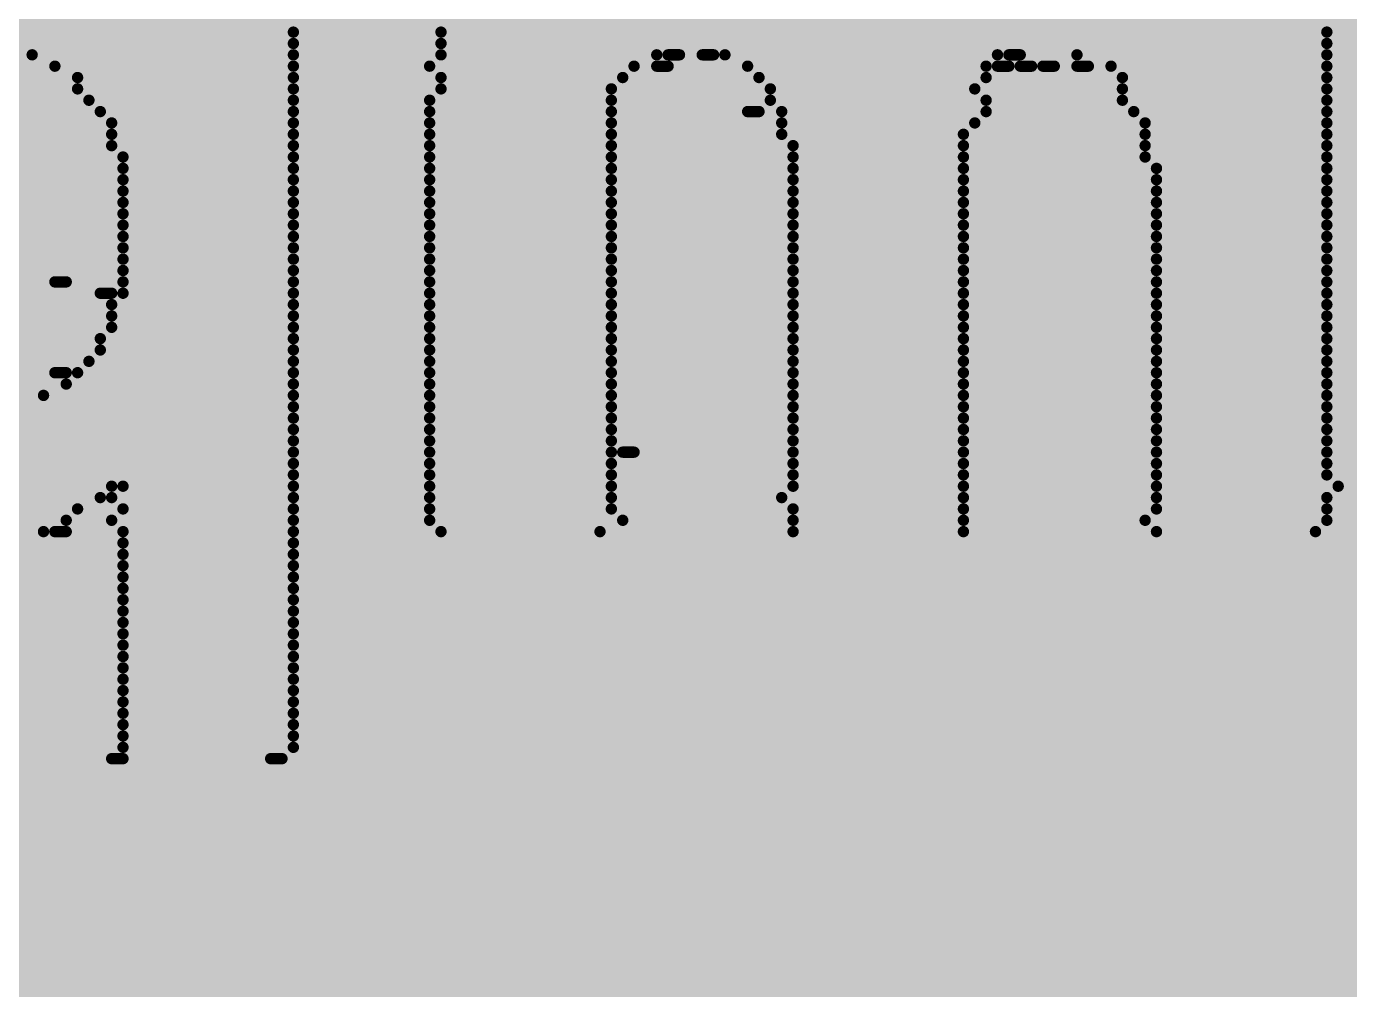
# Model space of a CAD drawing. Header units: inches. Extents: x 0 to 446, y -21 to 70.
# Drawn here: x 17.394 to 20.353, y 48.425 to 50.58 of the extents above; entities that cross this region are included whole.
import ezdxf

# ---------------------------------------------------------------- set-up
doc = ezdxf.new("R2010")
doc.units = ezdxf.units.IN
doc.layers.add('Bottom Overlay', color=54, linetype='Continuous')
doc.layers.add('Top Layer', color=1, linetype='Continuous')

msp = doc.modelspace()

# ---------------------------------------------------------------- hatches: boundary and pattern name
at = {"layer": 'Top Layer'}
msp.add_hatch(color=1, dxfattribs=at).paths.add_polyline_path([(11.8999, 10.6627), (20.7353, 10.6627), (20.7353, 56.4031), (11.8999, 56.4031)])

# ---------------------------------------------------------------- linework, layer by layer
at = {"layer": 'Bottom Overlay', "const_width": 0.0254}
for points in [[(16.7716, 50.5675), (17.9908, 50.5675)], [(18.321, 50.5675), (20.3022, 50.5675)], [(16.7462, 50.5421), (17.9908, 50.5421)], [(18.321, 50.5421), (20.3022, 50.5421)], [(17.4066, 50.5167), (17.9908, 50.5167)], [(18.321, 50.5167), (18.8036, 50.5167)], [(18.829, 50.5167), (18.8544, 50.5167)], [(18.9052, 50.5167), (18.9306, 50.5167)], [(18.956, 50.5167), (19.5656, 50.5167)], [(19.591, 50.5167), (19.6164, 50.5167)], [(19.7434, 50.5167), (20.3022, 50.5167)], [(17.4574, 50.4913), (17.9908, 50.4913)], [(18.2956, 50.4913), (18.7528, 50.4913)], [(18.8036, 50.4913), (18.829, 50.4913)], [(19.0068, 50.4913), (19.5402, 50.4913)], [(19.5656, 50.4913), (19.591, 50.4913)], [(19.6164, 50.4913), (19.6418, 50.4913)], [(19.6672, 50.4913), (19.6926, 50.4913)], [(19.7434, 50.4913), (19.7688, 50.4913)], [(19.8196, 50.4913), (20.3022, 50.4913)], [(17.5082, 50.4659), (17.9908, 50.4659)], [(17.5082, 50.4405), (17.9908, 50.4405)], [(18.321, 50.4659), (18.7274, 50.4659)], [(18.321, 50.4405), (18.702, 50.4405)], [(19.0322, 50.4659), (19.5402, 50.4659)], [(19.0576, 50.4405), (19.5148, 50.4405)], [(19.845, 50.4659), (20.3022, 50.4659)], [(19.845, 50.4405), (20.3022, 50.4405)], [(17.5336, 50.4151), (17.9908, 50.4151)], [(18.2956, 50.4151), (18.702, 50.4151)], [(19.0576, 50.4151), (19.5402, 50.4151)], [(19.845, 50.4151), (20.3022, 50.4151)], [(17.559, 50.3897), (17.9908, 50.3897)], [(18.2956, 50.3897), (18.702, 50.3897)], [(19.0068, 50.3897), (19.0322, 50.3897)], [(19.083, 50.3897), (19.5402, 50.3897)], [(19.8704, 50.3897), (20.3022, 50.3897)], [(17.5844, 50.3643), (17.9908, 50.3643)], [(18.2956, 50.3643), (18.702, 50.3643)], [(19.083, 50.3643), (19.5148, 50.3643)], [(19.8958, 50.3643), (20.3022, 50.3643)], [(17.5844, 50.3389), (17.9908, 50.3389)], [(18.2956, 50.3389), (18.702, 50.3389)], [(19.083, 50.3389), (19.4894, 50.3389)], [(19.8958, 50.3389), (20.3022, 50.3389)], [(17.5844, 50.3135), (17.9908, 50.3135)], [(18.2956, 50.3135), (18.702, 50.3135)], [(19.1084, 50.3135), (19.4894, 50.3135)], [(19.8958, 50.3135), (20.3022, 50.3135)], [(17.6098, 50.2881), (17.9908, 50.2881)], [(17.6098, 50.2627), (17.9908, 50.2627)], [(18.2956, 50.2881), (18.702, 50.2881)], [(18.2956, 50.2627), (18.702, 50.2627)], [(19.1084, 50.2881), (19.4894, 50.2881)], [(19.1084, 50.2627), (19.4894, 50.2627)], [(19.8958, 50.2881), (20.3022, 50.2881)], [(19.9212, 50.2627), (20.3022, 50.2627)], [(17.6098, 50.2373), (17.9908, 50.2373)], [(18.2956, 50.2373), (18.702, 50.2373)], [(19.1084, 50.2373), (19.4894, 50.2373)], [(19.9212, 50.2373), (20.3022, 50.2373)], [(17.6098, 50.2119), (17.9908, 50.2119)], [(18.2956, 50.2119), (18.702, 50.2119)], [(19.1084, 50.2119), (19.4894, 50.2119)], [(19.9212, 50.2119), (20.3022, 50.2119)], [(17.6098, 50.1865), (17.9908, 50.1865)], [(18.2956, 50.1865), (18.702, 50.1865)], [(19.1084, 50.1865), (19.4894, 50.1865)], [(19.9212, 50.1865), (20.3022, 50.1865)], [(17.6098, 50.1611), (17.9908, 50.1611)], [(18.2956, 50.1611), (18.702, 50.1611)], [(19.1084, 50.1611), (19.4894, 50.1611)], [(19.9212, 50.1611), (20.3022, 50.1611)], [(17.6098, 50.1357), (17.9908, 50.1357)], [(18.2956, 50.1357), (18.702, 50.1357)], [(19.1084, 50.1357), (19.4894, 50.1357)], [(19.9212, 50.1357), (20.3022, 50.1357)], [(17.6098, 50.1103), (17.9908, 50.1103)], [(17.6098, 50.0849), (17.9908, 50.0849)], [(18.2956, 50.1103), (18.702, 50.1103)], [(18.2956, 50.0849), (18.702, 50.0849)], [(19.1084, 50.1103), (19.4894, 50.1103)], [(19.1084, 50.0849), (19.4894, 50.0849)], [(19.9212, 50.1103), (20.3022, 50.1103)], [(19.9212, 50.0849), (20.3022, 50.0849)], [(17.6098, 50.0595), (17.9908, 50.0595)], [(18.2956, 50.0595), (18.702, 50.0595)], [(19.1084, 50.0595), (19.4894, 50.0595)], [(19.9212, 50.0595), (20.3022, 50.0595)], [(17.6098, 50.0341), (17.9908, 50.0341)], [(18.2956, 50.0341), (18.702, 50.0341)], [(19.1084, 50.0341), (19.4894, 50.0341)], [(19.9212, 50.0341), (20.3022, 50.0341)], [(17.4574, 50.0087), (17.4828, 50.0087)], [(17.6098, 50.0087), (17.9908, 50.0087)], [(18.2956, 50.0087), (18.702, 50.0087)], [(19.1084, 50.0087), (19.4894, 50.0087)], [(19.9212, 50.0087), (20.3022, 50.0087)], [(17.559, 49.9833), (17.5844, 49.9833)], [(17.6098, 49.9833), (17.9908, 49.9833)], [(18.2956, 49.9833), (18.702, 49.9833)], [(19.1084, 49.9833), (19.4894, 49.9833)], [(19.9212, 49.9833), (20.3022, 49.9833)], [(17.5844, 49.9579), (17.9908, 49.9579)], [(18.2956, 49.9579), (18.702, 49.9579)], [(19.1084, 49.9579), (19.4894, 49.9579)], [(19.9212, 49.9579), (20.3022, 49.9579)], [(17.5844, 49.9325), (17.9908, 49.9325)], [(18.2956, 49.9325), (18.702, 49.9325)], [(19.1084, 49.9325), (19.4894, 49.9325)], [(19.9212, 49.9325), (20.3022, 49.9325)], [(17.559, 49.8817), (17.9908, 49.8817)], [(17.5844, 49.9071), (17.9908, 49.9071)], [(18.2956, 49.9071), (18.702, 49.9071)], [(18.2956, 49.8817), (18.702, 49.8817)], [(19.1084, 49.9071), (19.4894, 49.9071)], [(19.1084, 49.8817), (19.4894, 49.8817)], [(19.9212, 49.9071), (20.3022, 49.9071)], [(19.9212, 49.8817), (20.3022, 49.8817)], [(17.559, 49.8563), (17.9908, 49.8563)], [(18.2956, 49.8563), (18.702, 49.8563)], [(19.1084, 49.8563), (19.4894, 49.8563)], [(19.9212, 49.8563), (20.3022, 49.8563)], [(17.5336, 49.8309), (17.9908, 49.8309)], [(18.2956, 49.8309), (18.702, 49.8309)], [(19.1084, 49.8309), (19.4894, 49.8309)], [(19.9212, 49.8309), (20.3022, 49.8309)], [(17.4574, 49.8055), (17.4828, 49.8055)], [(17.5082, 49.8055), (17.9908, 49.8055)], [(18.2956, 49.8055), (18.702, 49.8055)], [(19.1084, 49.8055), (19.4894, 49.8055)], [(19.9212, 49.8055), (20.3022, 49.8055)], [(17.4828, 49.7801), (17.9908, 49.7801)], [(18.2956, 49.7801), (18.702, 49.7801)], [(19.1084, 49.7801), (19.4894, 49.7801)], [(19.9212, 49.7801), (20.3022, 49.7801)], [(17.432, 49.7547), (17.9908, 49.7547)], [(18.2956, 49.7547), (18.702, 49.7547)], [(19.1084, 49.7547), (19.4894, 49.7547)], [(19.9212, 49.7547), (20.3022, 49.7547)], [(16.7462, 49.7293), (17.9908, 49.7293)], [(16.7716, 49.7039), (17.9908, 49.7039)], [(18.2956, 49.7293), (18.702, 49.7293)], [(18.2956, 49.7039), (18.702, 49.7039)], [(19.1084, 49.7293), (19.4894, 49.7293)], [(19.1084, 49.7039), (19.4894, 49.7039)], [(19.9212, 49.7293), (20.3022, 49.7293)], [(19.9212, 49.7039), (20.3022, 49.7039)], [(16.7716, 49.6785), (17.9908, 49.6785)], [(18.2956, 49.6785), (18.702, 49.6785)], [(19.1084, 49.6785), (19.4894, 49.6785)], [(19.9212, 49.6785), (20.3022, 49.6785)], [(16.797, 49.6531), (17.9908, 49.6531)], [(18.2956, 49.6531), (18.702, 49.6531)], [(19.1084, 49.6531), (19.4894, 49.6531)], [(19.9212, 49.6531), (20.3022, 49.6531)], [(16.797, 49.6277), (17.9908, 49.6277)], [(18.2956, 49.6277), (18.702, 49.6277)], [(18.7274, 49.6277), (18.7528, 49.6277)], [(19.1084, 49.6277), (19.4894, 49.6277)], [(19.9212, 49.6277), (20.3022, 49.6277)], [(16.8224, 49.6023), (17.9908, 49.6023)], [(18.2956, 49.6023), (18.702, 49.6023)], [(19.1084, 49.6023), (19.4894, 49.6023)], [(19.9212, 49.6023), (20.3022, 49.6023)], [(16.8732, 49.5769), (17.9908, 49.5769)], [(18.2956, 49.5769), (18.702, 49.5769)], [(19.1084, 49.5769), (19.4894, 49.5769)], [(19.9212, 49.5769), (20.3022, 49.5769)], [(16.8478, 49.5515), (17.5844, 49.5515)], [(16.924, 49.5261), (17.559, 49.5261)], [(17.5844, 49.5261), (17.9908, 49.5261)], [(17.6098, 49.5515), (17.9908, 49.5515)], [(18.2956, 49.5515), (18.702, 49.5515)], [(18.2956, 49.5261), (18.702, 49.5261)], [(19.083, 49.5261), (19.4894, 49.5261)], [(19.1084, 49.5515), (19.4894, 49.5515)], [(19.9212, 49.5515), (20.3276, 49.5515)], [(19.9212, 49.5261), (20.3022, 49.5261)], [(16.8986, 49.5007), (17.5082, 49.5007)], [(17.6098, 49.5007), (17.9908, 49.5007)], [(18.2956, 49.5007), (18.702, 49.5007)], [(19.1084, 49.5007), (19.4894, 49.5007)], [(19.9212, 49.5007), (20.3022, 49.5007)], [(17.0002, 49.4753), (17.4828, 49.4753)], [(17.5844, 49.4753), (17.9908, 49.4753)], [(18.2956, 49.4753), (18.7274, 49.4753)], [(19.1084, 49.4753), (19.4894, 49.4753)], [(19.8958, 49.4753), (20.3022, 49.4753)], [(17.0256, 49.4499), (17.432, 49.4499)], [(17.4574, 49.4499), (17.4828, 49.4499)], [(17.6098, 49.4499), (17.9908, 49.4499)], [(18.321, 49.4499), (18.6766, 49.4499)], [(19.1084, 49.4499), (19.4894, 49.4499)], [(19.9212, 49.4499), (20.2768, 49.4499)], [(17.6098, 49.4245), (17.9908, 49.4245)], [(17.6098, 49.3991), (17.9908, 49.3991)], [(17.6098, 49.3737), (17.9908, 49.3737)], [(17.6098, 49.3483), (17.9908, 49.3483)], [(17.6098, 49.3229), (17.9908, 49.3229)], [(17.6098, 49.2975), (17.9908, 49.2975)], [(17.6098, 49.2721), (17.9908, 49.2721)], [(17.6098, 49.2467), (17.9908, 49.2467)], [(17.6098, 49.2213), (17.9908, 49.2213)], [(17.6098, 49.1959), (17.9908, 49.1959)], [(17.6098, 49.1705), (17.9908, 49.1705)], [(17.6098, 49.1451), (17.9908, 49.1451)], [(17.6098, 49.1197), (17.9908, 49.1197)], [(17.6098, 49.0943), (17.9908, 49.0943)], [(17.6098, 49.0689), (17.9908, 49.0689)], [(17.6098, 49.0435), (17.9908, 49.0435)], [(17.6098, 49.0181), (17.9908, 49.0181)], [(17.6098, 48.9927), (17.9908, 48.9927)], [(17.6098, 48.9673), (17.9908, 48.9673)], [(17.5844, 48.9419), (17.6098, 48.9419)], [(17.94, 48.9419), (17.9654, 48.9419)]]:
    msp.add_lwpolyline(points, dxfattribs=at)
at = {"layer": 'Bottom Overlay', "const_width": 0.0127}
for points in [[(17.9845, 50.5675, 1), (17.9972, 50.5675, 1)], [(18.3147, 50.5675, 1), (18.3274, 50.5675, 1)], [(20.2959, 50.5675, 1), (20.3086, 50.5675, 1)], [(17.9845, 50.5421, 1), (17.9972, 50.5421, 1)], [(18.3147, 50.5421, 1), (18.3274, 50.5421, 1)], [(20.2959, 50.5421, 1), (20.3086, 50.5421, 1)], [(17.4003, 50.5167, 1), (17.413, 50.5167, 1)], [(17.9845, 50.5167, 1), (17.9972, 50.5167, 1)], [(18.3147, 50.5167, 1), (18.3274, 50.5167, 1)], [(18.7973, 50.5167, 1), (18.81, 50.5167, 1)], [(18.8227, 50.5167, 1), (18.8354, 50.5167, 1)], [(18.8481, 50.5167, 1), (18.8608, 50.5167, 1)], [(18.8989, 50.5167, 1), (18.9116, 50.5167, 1)], [(18.9243, 50.5167, 1), (18.937, 50.5167, 1)], [(18.9497, 50.5167, 1), (18.9624, 50.5167, 1)], [(19.5593, 50.5167, 1), (19.572, 50.5167, 1)], [(19.5847, 50.5167, 1), (19.5974, 50.5167, 1)], [(19.6101, 50.5167, 1), (19.6228, 50.5167, 1)], [(19.7371, 50.5167, 1), (19.7498, 50.5167, 1)], [(20.2959, 50.5167, 1), (20.3086, 50.5167, 1)], [(17.4511, 50.4913, 1), (17.4638, 50.4913, 1)], [(17.9845, 50.4913, 1), (17.9972, 50.4913, 1)], [(18.2893, 50.4913, 1), (18.302, 50.4913, 1)], [(18.7465, 50.4913, 1), (18.7592, 50.4913, 1)], [(18.7973, 50.4913, 1), (18.81, 50.4913, 1)], [(18.8227, 50.4913, 1), (18.8354, 50.4913, 1)], [(19.0005, 50.4913, 1), (19.0132, 50.4913, 1)], [(19.5339, 50.4913, 1), (19.5466, 50.4913, 1)], [(19.5593, 50.4913, 1), (19.572, 50.4913, 1)], [(19.5847, 50.4913, 1), (19.5974, 50.4913, 1)], [(19.6101, 50.4913, 1), (19.6228, 50.4913, 1)], [(19.6355, 50.4913, 1), (19.6482, 50.4913, 1)], [(19.6609, 50.4913, 1), (19.6736, 50.4913, 1)], [(19.6863, 50.4913, 1), (19.699, 50.4913, 1)], [(19.7371, 50.4913, 1), (19.7498, 50.4913, 1)], [(19.7625, 50.4913, 1), (19.7752, 50.4913, 1)], [(19.8133, 50.4913, 1), (19.826, 50.4913, 1)], [(20.2959, 50.4913, 1), (20.3086, 50.4913, 1)], [(17.5019, 50.4659, 1), (17.5146, 50.4659, 1)], [(17.5019, 50.4405, 1), (17.5146, 50.4405, 1)], [(17.9845, 50.4659, 1), (17.9972, 50.4659, 1)], [(17.9845, 50.4405, 1), (17.9972, 50.4405, 1)], [(18.3147, 50.4659, 1), (18.3274, 50.4659, 1)], [(18.3147, 50.4405, 1), (18.3274, 50.4405, 1)], [(18.6957, 50.4405, 1), (18.7084, 50.4405, 1)], [(18.7211, 50.4659, 1), (18.7338, 50.4659, 1)], [(19.0259, 50.4659, 1), (19.0386, 50.4659, 1)], [(19.0513, 50.4405, 1), (19.064, 50.4405, 1)], [(19.5085, 50.4405, 1), (19.5212, 50.4405, 1)], [(19.5339, 50.4659, 1), (19.5466, 50.4659, 1)], [(19.8387, 50.4659, 1), (19.8514, 50.4659, 1)], [(19.8387, 50.4405, 1), (19.8514, 50.4405, 1)], [(20.2959, 50.4659, 1), (20.3086, 50.4659, 1)], [(20.2959, 50.4405, 1), (20.3086, 50.4405, 1)], [(17.5273, 50.4151, 1), (17.54, 50.4151, 1)], [(17.9845, 50.4151, 1), (17.9972, 50.4151, 1)], [(18.2893, 50.4151, 1), (18.302, 50.4151, 1)], [(18.6957, 50.4151, 1), (18.7084, 50.4151, 1)], [(19.0513, 50.4151, 1), (19.064, 50.4151, 1)], [(19.5339, 50.4151, 1), (19.5466, 50.4151, 1)], [(19.8387, 50.4151, 1), (19.8514, 50.4151, 1)], [(20.2959, 50.4151, 1), (20.3086, 50.4151, 1)], [(17.5527, 50.3897, 1), (17.5654, 50.3897, 1)], [(17.9845, 50.3897, 1), (17.9972, 50.3897, 1)], [(18.2893, 50.3897, 1), (18.302, 50.3897, 1)], [(18.6957, 50.3897, 1), (18.7084, 50.3897, 1)], [(19.0005, 50.3897, 1), (19.0132, 50.3897, 1)], [(19.0259, 50.3897, 1), (19.0386, 50.3897, 1)], [(19.0767, 50.3897, 1), (19.0894, 50.3897, 1)], [(19.5339, 50.3897, 1), (19.5466, 50.3897, 1)], [(19.8641, 50.3897, 1), (19.8768, 50.3897, 1)], [(20.2959, 50.3897, 1), (20.3086, 50.3897, 1)], [(17.5781, 50.3643, 1), (17.5908, 50.3643, 1)], [(17.9845, 50.3643, 1), (17.9972, 50.3643, 1)], [(18.2893, 50.3643, 1), (18.302, 50.3643, 1)], [(18.6957, 50.3643, 1), (18.7084, 50.3643, 1)], [(19.0767, 50.3643, 1), (19.0894, 50.3643, 1)], [(19.5085, 50.3643, 1), (19.5212, 50.3643, 1)], [(19.8895, 50.3643, 1), (19.9022, 50.3643, 1)], [(20.2959, 50.3643, 1), (20.3086, 50.3643, 1)], [(17.5781, 50.3389, 1), (17.5908, 50.3389, 1)], [(17.9845, 50.3389, 1), (17.9972, 50.3389, 1)], [(18.2893, 50.3389, 1), (18.302, 50.3389, 1)], [(18.6957, 50.3389, 1), (18.7084, 50.3389, 1)], [(19.0767, 50.3389, 1), (19.0894, 50.3389, 1)], [(19.4831, 50.3389, 1), (19.4958, 50.3389, 1)], [(19.8895, 50.3389, 1), (19.9022, 50.3389, 1)], [(20.2959, 50.3389, 1), (20.3086, 50.3389, 1)], [(17.5781, 50.3135, 1), (17.5908, 50.3135, 1)], [(17.9845, 50.3135, 1), (17.9972, 50.3135, 1)], [(18.2893, 50.3135, 1), (18.302, 50.3135, 1)], [(18.6957, 50.3135, 1), (18.7084, 50.3135, 1)], [(19.1021, 50.3135, 1), (19.1148, 50.3135, 1)], [(19.4831, 50.3135, 1), (19.4958, 50.3135, 1)], [(19.8895, 50.3135, 1), (19.9022, 50.3135, 1)], [(20.2959, 50.3135, 1), (20.3086, 50.3135, 1)], [(17.6035, 50.2881, 1), (17.6162, 50.2881, 1)], [(17.6035, 50.2627, 1), (17.6162, 50.2627, 1)], [(17.9845, 50.2881, 1), (17.9972, 50.2881, 1)], [(17.9845, 50.2627, 1), (17.9972, 50.2627, 1)], [(18.2893, 50.2881, 1), (18.302, 50.2881, 1)], [(18.2893, 50.2627, 1), (18.302, 50.2627, 1)], [(18.6957, 50.2881, 1), (18.7084, 50.2881, 1)], [(18.6957, 50.2627, 1), (18.7084, 50.2627, 1)], [(19.1021, 50.2881, 1), (19.1148, 50.2881, 1)], [(19.1021, 50.2627, 1), (19.1148, 50.2627, 1)], [(19.4831, 50.2881, 1), (19.4958, 50.2881, 1)], [(19.4831, 50.2627, 1), (19.4958, 50.2627, 1)], [(19.8895, 50.2881, 1), (19.9022, 50.2881, 1)], [(19.9149, 50.2627, 1), (19.9276, 50.2627, 1)], [(20.2959, 50.2881, 1), (20.3086, 50.2881, 1)], [(20.2959, 50.2627, 1), (20.3086, 50.2627, 1)], [(17.6035, 50.2373, 1), (17.6162, 50.2373, 1)], [(17.9845, 50.2373, 1), (17.9972, 50.2373, 1)], [(18.2893, 50.2373, 1), (18.302, 50.2373, 1)], [(18.6957, 50.2373, 1), (18.7084, 50.2373, 1)], [(19.1021, 50.2373, 1), (19.1148, 50.2373, 1)], [(19.4831, 50.2373, 1), (19.4958, 50.2373, 1)], [(19.9149, 50.2373, 1), (19.9276, 50.2373, 1)], [(20.2959, 50.2373, 1), (20.3086, 50.2373, 1)], [(17.6035, 50.2119, 1), (17.6162, 50.2119, 1)], [(17.9845, 50.2119, 1), (17.9972, 50.2119, 1)], [(18.2893, 50.2119, 1), (18.302, 50.2119, 1)], [(18.6957, 50.2119, 1), (18.7084, 50.2119, 1)], [(19.1021, 50.2119, 1), (19.1148, 50.2119, 1)], [(19.4831, 50.2119, 1), (19.4958, 50.2119, 1)], [(19.9149, 50.2119, 1), (19.9276, 50.2119, 1)], [(20.2959, 50.2119, 1), (20.3086, 50.2119, 1)], [(17.6035, 50.1865, 1), (17.6162, 50.1865, 1)], [(17.9845, 50.1865, 1), (17.9972, 50.1865, 1)], [(18.2893, 50.1865, 1), (18.302, 50.1865, 1)], [(18.6957, 50.1865, 1), (18.7084, 50.1865, 1)], [(19.1021, 50.1865, 1), (19.1148, 50.1865, 1)], [(19.4831, 50.1865, 1), (19.4958, 50.1865, 1)], [(19.9149, 50.1865, 1), (19.9276, 50.1865, 1)], [(20.2959, 50.1865, 1), (20.3086, 50.1865, 1)], [(17.6035, 50.1611, 1), (17.6162, 50.1611, 1)], [(17.9845, 50.1611, 1), (17.9972, 50.1611, 1)], [(18.2893, 50.1611, 1), (18.302, 50.1611, 1)], [(18.6957, 50.1611, 1), (18.7084, 50.1611, 1)], [(19.1021, 50.1611, 1), (19.1148, 50.1611, 1)], [(19.4831, 50.1611, 1), (19.4958, 50.1611, 1)], [(19.9149, 50.1611, 1), (19.9276, 50.1611, 1)], [(20.2959, 50.1611, 1), (20.3086, 50.1611, 1)], [(17.6035, 50.1357, 1), (17.6162, 50.1357, 1)], [(17.9845, 50.1357, 1), (17.9972, 50.1357, 1)], [(18.2893, 50.1357, 1), (18.302, 50.1357, 1)], [(18.6957, 50.1357, 1), (18.7084, 50.1357, 1)], [(19.1021, 50.1357, 1), (19.1148, 50.1357, 1)], [(19.4831, 50.1357, 1), (19.4958, 50.1357, 1)], [(19.9149, 50.1357, 1), (19.9276, 50.1357, 1)], [(20.2959, 50.1357, 1), (20.3086, 50.1357, 1)], [(17.6035, 50.1103, 1), (17.6162, 50.1103, 1)], [(17.6035, 50.0849, 1), (17.6162, 50.0849, 1)], [(17.9845, 50.1103, 1), (17.9972, 50.1103, 1)], [(17.9845, 50.0849, 1), (17.9972, 50.0849, 1)], [(18.2893, 50.1103, 1), (18.302, 50.1103, 1)], [(18.2893, 50.0849, 1), (18.302, 50.0849, 1)], [(18.6957, 50.1103, 1), (18.7084, 50.1103, 1)], [(18.6957, 50.0849, 1), (18.7084, 50.0849, 1)], [(19.1021, 50.1103, 1), (19.1148, 50.1103, 1)], [(19.1021, 50.0849, 1), (19.1148, 50.0849, 1)], [(19.4831, 50.1103, 1), (19.4958, 50.1103, 1)], [(19.4831, 50.0849, 1), (19.4958, 50.0849, 1)], [(19.9149, 50.1103, 1), (19.9276, 50.1103, 1)], [(19.9149, 50.0849, 1), (19.9276, 50.0849, 1)], [(20.2959, 50.1103, 1), (20.3086, 50.1103, 1)], [(20.2959, 50.0849, 1), (20.3086, 50.0849, 1)], [(17.6035, 50.0595, 1), (17.6162, 50.0595, 1)], [(17.9845, 50.0595, 1), (17.9972, 50.0595, 1)], [(18.2893, 50.0595, 1), (18.302, 50.0595, 1)], [(18.6957, 50.0595, 1), (18.7084, 50.0595, 1)], [(19.1021, 50.0595, 1), (19.1148, 50.0595, 1)], [(19.4831, 50.0595, 1), (19.4958, 50.0595, 1)], [(19.9149, 50.0595, 1), (19.9276, 50.0595, 1)], [(20.2959, 50.0595, 1), (20.3086, 50.0595, 1)], [(17.6035, 50.0341, 1), (17.6162, 50.0341, 1)], [(17.9845, 50.0341, 1), (17.9972, 50.0341, 1)], [(18.2893, 50.0341, 1), (18.302, 50.0341, 1)], [(18.6957, 50.0341, 1), (18.7084, 50.0341, 1)], [(19.1021, 50.0341, 1), (19.1148, 50.0341, 1)], [(19.4831, 50.0341, 1), (19.4958, 50.0341, 1)], [(19.9149, 50.0341, 1), (19.9276, 50.0341, 1)], [(20.2959, 50.0341, 1), (20.3086, 50.0341, 1)], [(17.4511, 50.0087, 1), (17.4638, 50.0087, 1)], [(17.4765, 50.0087, 1), (17.4892, 50.0087, 1)], [(17.6035, 50.0087, 1), (17.6162, 50.0087, 1)], [(17.9845, 50.0087, 1), (17.9972, 50.0087, 1)], [(18.2893, 50.0087, 1), (18.302, 50.0087, 1)], [(18.6957, 50.0087, 1), (18.7084, 50.0087, 1)], [(19.1021, 50.0087, 1), (19.1148, 50.0087, 1)], [(19.4831, 50.0087, 1), (19.4958, 50.0087, 1)], [(19.9149, 50.0087, 1), (19.9276, 50.0087, 1)], [(20.2959, 50.0087, 1), (20.3086, 50.0087, 1)], [(17.5527, 49.9833, 1), (17.5654, 49.9833, 1)], [(17.5781, 49.9833, 1), (17.5908, 49.9833, 1)], [(17.6035, 49.9833, 1), (17.6162, 49.9833, 1)], [(17.9845, 49.9833, 1), (17.9972, 49.9833, 1)], [(18.2893, 49.9833, 1), (18.302, 49.9833, 1)], [(18.6957, 49.9833, 1), (18.7084, 49.9833, 1)], [(19.1021, 49.9833, 1), (19.1148, 49.9833, 1)], [(19.4831, 49.9833, 1), (19.4958, 49.9833, 1)], [(19.9149, 49.9833, 1), (19.9276, 49.9833, 1)], [(20.2959, 49.9833, 1), (20.3086, 49.9833, 1)], [(17.5781, 49.9579, 1), (17.5908, 49.9579, 1)], [(17.9845, 49.9579, 1), (17.9972, 49.9579, 1)], [(18.2893, 49.9579, 1), (18.302, 49.9579, 1)], [(18.6957, 49.9579, 1), (18.7084, 49.9579, 1)], [(19.1021, 49.9579, 1), (19.1148, 49.9579, 1)], [(19.4831, 49.9579, 1), (19.4958, 49.9579, 1)], [(19.9149, 49.9579, 1), (19.9276, 49.9579, 1)], [(20.2959, 49.9579, 1), (20.3086, 49.9579, 1)], [(17.5781, 49.9325, 1), (17.5908, 49.9325, 1)], [(17.9845, 49.9325, 1), (17.9972, 49.9325, 1)], [(18.2893, 49.9325, 1), (18.302, 49.9325, 1)], [(18.6957, 49.9325, 1), (18.7084, 49.9325, 1)], [(19.1021, 49.9325, 1), (19.1148, 49.9325, 1)], [(19.4831, 49.9325, 1), (19.4958, 49.9325, 1)], [(19.9149, 49.9325, 1), (19.9276, 49.9325, 1)], [(20.2959, 49.9325, 1), (20.3086, 49.9325, 1)], [(17.5527, 49.8817, 1), (17.5654, 49.8817, 1)], [(17.5781, 49.9071, 1), (17.5908, 49.9071, 1)], [(17.9845, 49.9071, 1), (17.9972, 49.9071, 1)], [(17.9845, 49.8817, 1), (17.9972, 49.8817, 1)], [(18.2893, 49.9071, 1), (18.302, 49.9071, 1)], [(18.2893, 49.8817, 1), (18.302, 49.8817, 1)], [(18.6957, 49.9071, 1), (18.7084, 49.9071, 1)], [(18.6957, 49.8817, 1), (18.7084, 49.8817, 1)], [(19.1021, 49.9071, 1), (19.1148, 49.9071, 1)], [(19.1021, 49.8817, 1), (19.1148, 49.8817, 1)], [(19.4831, 49.9071, 1), (19.4958, 49.9071, 1)], [(19.4831, 49.8817, 1), (19.4958, 49.8817, 1)], [(19.9149, 49.9071, 1), (19.9276, 49.9071, 1)], [(19.9149, 49.8817, 1), (19.9276, 49.8817, 1)], [(20.2959, 49.9071, 1), (20.3086, 49.9071, 1)], [(20.2959, 49.8817, 1), (20.3086, 49.8817, 1)], [(17.5527, 49.8563, 1), (17.5654, 49.8563, 1)], [(17.9845, 49.8563, 1), (17.9972, 49.8563, 1)], [(18.2893, 49.8563, 1), (18.302, 49.8563, 1)], [(18.6957, 49.8563, 1), (18.7084, 49.8563, 1)], [(19.1021, 49.8563, 1), (19.1148, 49.8563, 1)], [(19.4831, 49.8563, 1), (19.4958, 49.8563, 1)], [(19.9149, 49.8563, 1), (19.9276, 49.8563, 1)], [(20.2959, 49.8563, 1), (20.3086, 49.8563, 1)], [(17.5273, 49.8309, 1), (17.54, 49.8309, 1)], [(17.9845, 49.8309, 1), (17.9972, 49.8309, 1)], [(18.2893, 49.8309, 1), (18.302, 49.8309, 1)], [(18.6957, 49.8309, 1), (18.7084, 49.8309, 1)], [(19.1021, 49.8309, 1), (19.1148, 49.8309, 1)], [(19.4831, 49.8309, 1), (19.4958, 49.8309, 1)], [(19.9149, 49.8309, 1), (19.9276, 49.8309, 1)], [(20.2959, 49.8309, 1), (20.3086, 49.8309, 1)], [(17.4511, 49.8055, 1), (17.4638, 49.8055, 1)], [(17.4765, 49.8055, 1), (17.4892, 49.8055, 1)], [(17.5019, 49.8055, 1), (17.5146, 49.8055, 1)], [(17.9845, 49.8055, 1), (17.9972, 49.8055, 1)], [(18.2893, 49.8055, 1), (18.302, 49.8055, 1)], [(18.6957, 49.8055, 1), (18.7084, 49.8055, 1)], [(19.1021, 49.8055, 1), (19.1148, 49.8055, 1)], [(19.4831, 49.8055, 1), (19.4958, 49.8055, 1)], [(19.9149, 49.8055, 1), (19.9276, 49.8055, 1)], [(20.2959, 49.8055, 1), (20.3086, 49.8055, 1)], [(17.4765, 49.7801, 1), (17.4892, 49.7801, 1)], [(17.9845, 49.7801, 1), (17.9972, 49.7801, 1)], [(18.2893, 49.7801, 1), (18.302, 49.7801, 1)], [(18.6957, 49.7801, 1), (18.7084, 49.7801, 1)], [(19.1021, 49.7801, 1), (19.1148, 49.7801, 1)], [(19.4831, 49.7801, 1), (19.4958, 49.7801, 1)], [(19.9149, 49.7801, 1), (19.9276, 49.7801, 1)], [(20.2959, 49.7801, 1), (20.3086, 49.7801, 1)], [(17.4257, 49.7547, 1), (17.4384, 49.7547, 1)], [(17.9845, 49.7547, 1), (17.9972, 49.7547, 1)], [(18.2893, 49.7547, 1), (18.302, 49.7547, 1)], [(18.6957, 49.7547, 1), (18.7084, 49.7547, 1)], [(19.1021, 49.7547, 1), (19.1148, 49.7547, 1)], [(19.4831, 49.7547, 1), (19.4958, 49.7547, 1)], [(19.9149, 49.7547, 1), (19.9276, 49.7547, 1)], [(20.2959, 49.7547, 1), (20.3086, 49.7547, 1)], [(17.9845, 49.7293, 1), (17.9972, 49.7293, 1)], [(17.9845, 49.7039, 1), (17.9972, 49.7039, 1)], [(18.2893, 49.7293, 1), (18.302, 49.7293, 1)], [(18.2893, 49.7039, 1), (18.302, 49.7039, 1)], [(18.6957, 49.7293, 1), (18.7084, 49.7293, 1)], [(18.6957, 49.7039, 1), (18.7084, 49.7039, 1)], [(19.1021, 49.7293, 1), (19.1148, 49.7293, 1)], [(19.1021, 49.7039, 1), (19.1148, 49.7039, 1)], [(19.4831, 49.7293, 1), (19.4958, 49.7293, 1)], [(19.4831, 49.7039, 1), (19.4958, 49.7039, 1)], [(19.9149, 49.7293, 1), (19.9276, 49.7293, 1)], [(19.9149, 49.7039, 1), (19.9276, 49.7039, 1)], [(20.2959, 49.7293, 1), (20.3086, 49.7293, 1)], [(20.2959, 49.7039, 1), (20.3086, 49.7039, 1)], [(17.9845, 49.6785, 1), (17.9972, 49.6785, 1)], [(18.2893, 49.6785, 1), (18.302, 49.6785, 1)], [(18.6957, 49.6785, 1), (18.7084, 49.6785, 1)], [(19.1021, 49.6785, 1), (19.1148, 49.6785, 1)], [(19.4831, 49.6785, 1), (19.4958, 49.6785, 1)], [(19.9149, 49.6785, 1), (19.9276, 49.6785, 1)], [(20.2959, 49.6785, 1), (20.3086, 49.6785, 1)], [(17.9845, 49.6531, 1), (17.9972, 49.6531, 1)], [(18.2893, 49.6531, 1), (18.302, 49.6531, 1)], [(18.6957, 49.6531, 1), (18.7084, 49.6531, 1)], [(19.1021, 49.6531, 1), (19.1148, 49.6531, 1)], [(19.4831, 49.6531, 1), (19.4958, 49.6531, 1)], [(19.9149, 49.6531, 1), (19.9276, 49.6531, 1)], [(20.2959, 49.6531, 1), (20.3086, 49.6531, 1)], [(17.9845, 49.6277, 1), (17.9972, 49.6277, 1)], [(18.2893, 49.6277, 1), (18.302, 49.6277, 1)], [(18.6957, 49.6277, 1), (18.7084, 49.6277, 1)], [(18.7211, 49.6277, 1), (18.7338, 49.6277, 1)], [(18.7465, 49.6277, 1), (18.7592, 49.6277, 1)], [(19.1021, 49.6277, 1), (19.1148, 49.6277, 1)], [(19.4831, 49.6277, 1), (19.4958, 49.6277, 1)], [(19.9149, 49.6277, 1), (19.9276, 49.6277, 1)], [(20.2959, 49.6277, 1), (20.3086, 49.6277, 1)], [(17.9845, 49.6023, 1), (17.9972, 49.6023, 1)], [(18.2893, 49.6023, 1), (18.302, 49.6023, 1)], [(18.6957, 49.6023, 1), (18.7084, 49.6023, 1)], [(19.1021, 49.6023, 1), (19.1148, 49.6023, 1)], [(19.4831, 49.6023, 1), (19.4958, 49.6023, 1)], [(19.9149, 49.6023, 1), (19.9276, 49.6023, 1)], [(20.2959, 49.6023, 1), (20.3086, 49.6023, 1)], [(17.9845, 49.5769, 1), (17.9972, 49.5769, 1)], [(18.2893, 49.5769, 1), (18.302, 49.5769, 1)], [(18.6957, 49.5769, 1), (18.7084, 49.5769, 1)], [(19.1021, 49.5769, 1), (19.1148, 49.5769, 1)], [(19.4831, 49.5769, 1), (19.4958, 49.5769, 1)], [(19.9149, 49.5769, 1), (19.9276, 49.5769, 1)], [(20.2959, 49.5769, 1), (20.3086, 49.5769, 1)], [(17.5527, 49.5261, 1), (17.5654, 49.5261, 1)], [(17.5781, 49.5515, 1), (17.5908, 49.5515, 1)], [(17.5781, 49.5261, 1), (17.5908, 49.5261, 1)], [(17.6035, 49.5515, 1), (17.6162, 49.5515, 1)], [(17.9845, 49.5515, 1), (17.9972, 49.5515, 1)], [(17.9845, 49.5261, 1), (17.9972, 49.5261, 1)], [(18.2893, 49.5515, 1), (18.302, 49.5515, 1)], [(18.2893, 49.5261, 1), (18.302, 49.5261, 1)], [(18.6957, 49.5515, 1), (18.7084, 49.5515, 1)], [(18.6957, 49.5261, 1), (18.7084, 49.5261, 1)], [(19.0767, 49.5261, 1), (19.0894, 49.5261, 1)], [(19.1021, 49.5515, 1), (19.1148, 49.5515, 1)], [(19.4831, 49.5515, 1), (19.4958, 49.5515, 1)], [(19.4831, 49.5261, 1), (19.4958, 49.5261, 1)], [(19.9149, 49.5515, 1), (19.9276, 49.5515, 1)], [(19.9149, 49.5261, 1), (19.9276, 49.5261, 1)], [(20.2959, 49.5261, 1), (20.3086, 49.5261, 1)], [(20.3213, 49.5515, 1), (20.334, 49.5515, 1)], [(17.5019, 49.5007, 1), (17.5146, 49.5007, 1)], [(17.6035, 49.5007, 1), (17.6162, 49.5007, 1)], [(17.9845, 49.5007, 1), (17.9972, 49.5007, 1)], [(18.2893, 49.5007, 1), (18.302, 49.5007, 1)], [(18.6957, 49.5007, 1), (18.7084, 49.5007, 1)], [(19.1021, 49.5007, 1), (19.1148, 49.5007, 1)], [(19.4831, 49.5007, 1), (19.4958, 49.5007, 1)], [(19.9149, 49.5007, 1), (19.9276, 49.5007, 1)], [(20.2959, 49.5007, 1), (20.3086, 49.5007, 1)], [(17.4765, 49.4753, 1), (17.4892, 49.4753, 1)], [(17.5781, 49.4753, 1), (17.5908, 49.4753, 1)], [(17.9845, 49.4753, 1), (17.9972, 49.4753, 1)], [(18.2893, 49.4753, 1), (18.302, 49.4753, 1)], [(18.7211, 49.4753, 1), (18.7338, 49.4753, 1)], [(19.1021, 49.4753, 1), (19.1148, 49.4753, 1)], [(19.4831, 49.4753, 1), (19.4958, 49.4753, 1)], [(19.8895, 49.4753, 1), (19.9022, 49.4753, 1)], [(20.2959, 49.4753, 1), (20.3086, 49.4753, 1)], [(17.4257, 49.4499, 1), (17.4384, 49.4499, 1)], [(17.4511, 49.4499, 1), (17.4638, 49.4499, 1)], [(17.4765, 49.4499, 1), (17.4892, 49.4499, 1)], [(17.6035, 49.4499, 1), (17.6162, 49.4499, 1)], [(17.9845, 49.4499, 1), (17.9972, 49.4499, 1)], [(18.3147, 49.4499, 1), (18.3274, 49.4499, 1)], [(18.6703, 49.4499, 1), (18.683, 49.4499, 1)], [(19.1021, 49.4499, 1), (19.1148, 49.4499, 1)], [(19.4831, 49.4499, 1), (19.4958, 49.4499, 1)], [(19.9149, 49.4499, 1), (19.9276, 49.4499, 1)], [(20.2705, 49.4499, 1), (20.2832, 49.4499, 1)], [(17.6035, 49.4245, 1), (17.6162, 49.4245, 1)], [(17.9845, 49.4245, 1), (17.9972, 49.4245, 1)], [(17.6035, 49.3991, 1), (17.6162, 49.3991, 1)], [(17.9845, 49.3991, 1), (17.9972, 49.3991, 1)], [(17.6035, 49.3737, 1), (17.6162, 49.3737, 1)], [(17.6035, 49.3483, 1), (17.6162, 49.3483, 1)], [(17.9845, 49.3737, 1), (17.9972, 49.3737, 1)], [(17.9845, 49.3483, 1), (17.9972, 49.3483, 1)], [(17.6035, 49.3229, 1), (17.6162, 49.3229, 1)], [(17.9845, 49.3229, 1), (17.9972, 49.3229, 1)], [(17.6035, 49.2975, 1), (17.6162, 49.2975, 1)], [(17.9845, 49.2975, 1), (17.9972, 49.2975, 1)], [(17.6035, 49.2721, 1), (17.6162, 49.2721, 1)], [(17.9845, 49.2721, 1), (17.9972, 49.2721, 1)], [(17.6035, 49.2467, 1), (17.6162, 49.2467, 1)], [(17.9845, 49.2467, 1), (17.9972, 49.2467, 1)], [(17.6035, 49.2213, 1), (17.6162, 49.2213, 1)], [(17.9845, 49.2213, 1), (17.9972, 49.2213, 1)], [(17.6035, 49.1959, 1), (17.6162, 49.1959, 1)], [(17.6035, 49.1705, 1), (17.6162, 49.1705, 1)], [(17.9845, 49.1959, 1), (17.9972, 49.1959, 1)], [(17.9845, 49.1705, 1), (17.9972, 49.1705, 1)], [(17.6035, 49.1451, 1), (17.6162, 49.1451, 1)], [(17.9845, 49.1451, 1), (17.9972, 49.1451, 1)], [(17.6035, 49.1197, 1), (17.6162, 49.1197, 1)], [(17.9845, 49.1197, 1), (17.9972, 49.1197, 1)], [(17.6035, 49.0943, 1), (17.6162, 49.0943, 1)], [(17.9845, 49.0943, 1), (17.9972, 49.0943, 1)], [(17.6035, 49.0689, 1), (17.6162, 49.0689, 1)], [(17.9845, 49.0689, 1), (17.9972, 49.0689, 1)], [(17.6035, 49.0435, 1), (17.6162, 49.0435, 1)], [(17.9845, 49.0435, 1), (17.9972, 49.0435, 1)], [(17.6035, 49.0181, 1), (17.6162, 49.0181, 1)], [(17.6035, 48.9927, 1), (17.6162, 48.9927, 1)], [(17.9845, 49.0181, 1), (17.9972, 49.0181, 1)], [(17.9845, 48.9927, 1), (17.9972, 48.9927, 1)], [(17.6035, 48.9673, 1), (17.6162, 48.9673, 1)], [(17.9845, 48.9673, 1), (17.9972, 48.9673, 1)], [(17.5781, 48.9419, 1), (17.5908, 48.9419, 1)], [(17.6035, 48.9419, 1), (17.6162, 48.9419, 1)], [(17.9337, 48.9419, 1), (17.9464, 48.9419, 1)], [(17.9591, 48.9419, 1), (17.9718, 48.9419, 1)]]:
    msp.add_lwpolyline(points, format="xyb", close=True, dxfattribs=at)

doc.saveas('drawing.dxf')
